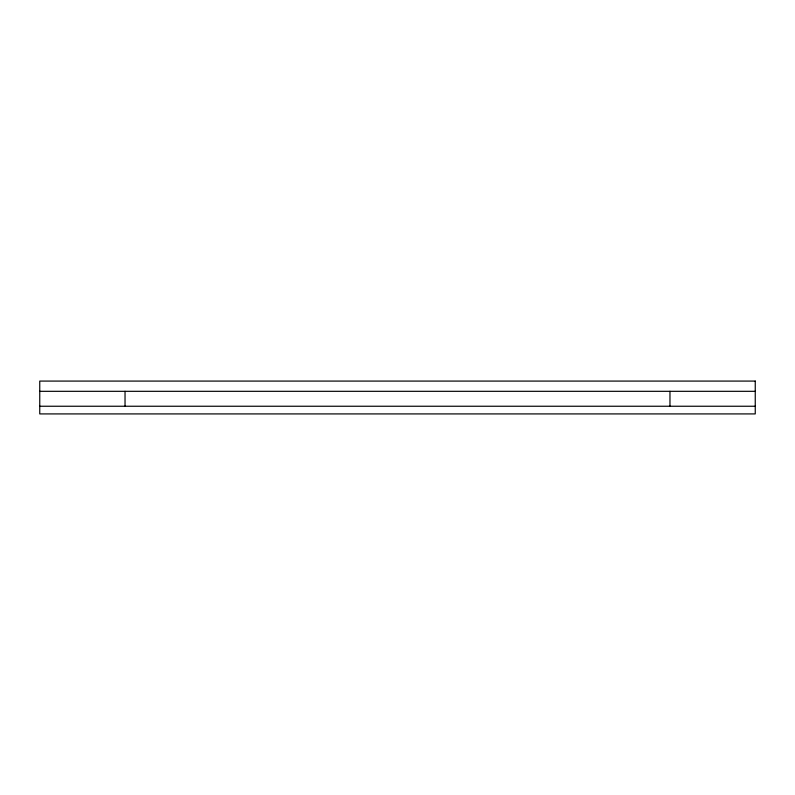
<?xml version="1.0" encoding="UTF-8"?>
<svg xmlns="http://www.w3.org/2000/svg" width="795" height="795" viewBox="0 0 795 795"><rect width="100%" height="100%" fill="white"/><g stroke="black" fill="none" stroke-linecap="round" stroke-linejoin="round"><path stroke-width="1.19" d="M39.75 391.319L755.25 391.319M39.75 406.245L755.25 406.245M669.966 391.319L669.966 406.245M125.034 391.319L125.034 406.245M755.25 381.083L39.75 381.083L39.75 413.917L755.25 413.917L755.25 381.083"/></g></svg>
